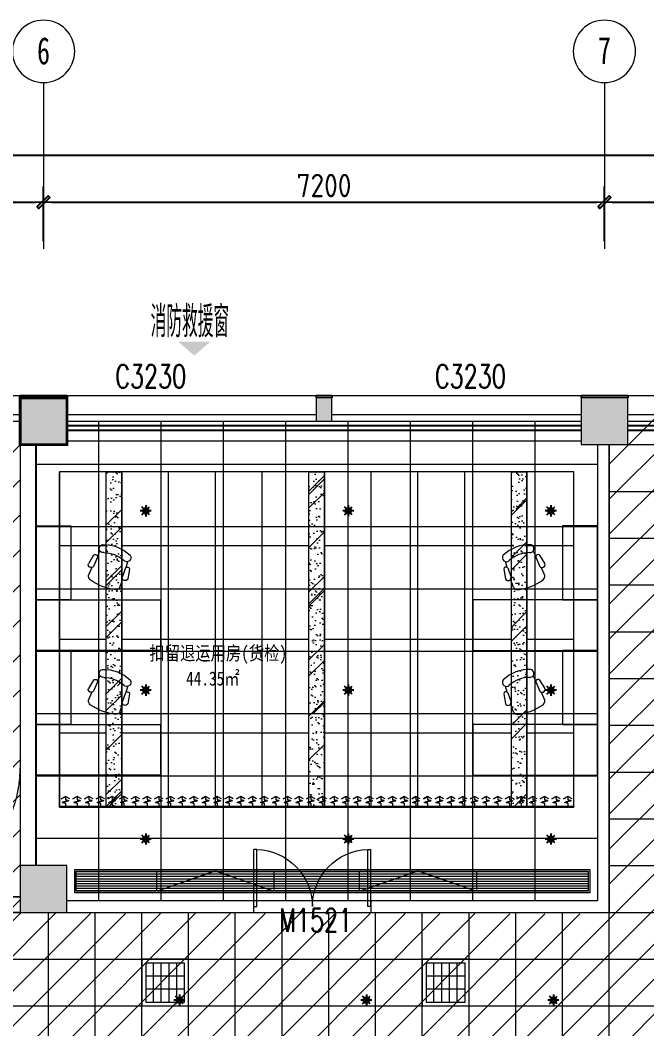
# Model space of a CAD drawing. Header units: millimetres. Extents: x 33621 to 401573, y -91663 to 133135.
# Drawn here: x 203757 to 211801, y 50552 to 63489 of the extents above; entities that cross this region are included whole.
import ezdxf
from ezdxf.enums import TextEntityAlignment as Align

# ---------------------------------------------------------------- set-up
doc = ezdxf.new("R2010")
doc.units = ezdxf.units.MM
doc.header["$LTSCALE"] = 10
doc.linetypes.add('DASH', pattern=[0.35, 0.25, -0.1])
doc.layers.get('0').update_dxf_attribs({"color": 253})
doc.layers.get('Defpoints').update_dxf_attribs({"color": 250})
for name, color, linetype in [('3', 253, 'Continuous'), ('Dim【尺寸标注】', 253, 'Continuous'), ('EQUIP_喷头', 253, 'Continuous'), ('PUB_DIM', 253, 'Continuous'), ('SURFACE', 253, 'Continuous'), ('Wall Solid【墙柱填充】', 253, 'Continuous'), ('WINDOW_TEXT', 253, 'Continuous'), ('柱', 253, 'Continuous')]:
    doc.layers.add(name, color=color, linetype=linetype)
for name, color, linetype, lineweight in [('AXIS【轴号】', 253, 'Continuous', 0), ('COLUMN', 253, 'Continuous', 0), ('DOOR【门】', 253, 'Continuous', 0), ('DS-4BS-FINISH【墙完成线】', 253, 'Continuous', 0), ('FC-FLOOR【地材分格】', 253, 'Continuous', 0), ('FF-FURN【成品家私】', 253, 'Continuous', 0), ('PUB_HATCH', 253, 'Continuous', 0), ('RC-FCU【空调设备】', 253, 'Continuous', 0), ('RC-FIN【天花轮廓线】', 253, 'Continuous', 0), ('RC-LIGHT【天花灯具】', 253, 'Continuous', 0), ('RC-STR【天花细线】', 253, 'Continuous', 0), ('RC-Text【天花文字】', 253, 'Continuous', 0), ('STAIR', 253, 'Continuous', 0), ('TXT【平面空间文字】', 253, 'Continuous', 0), ('WALL', 253, 'Continuous', 0), ('Wall【墙体】', 253, 'Continuous', 0), ('WINDOW', 253, 'Continuous', 0), ('Xline【辅助线】', 253, 'Continuous', 0)]:
    doc.layers.add(name, color=color, linetype=linetype, lineweight=lineweight)
doc.styles.add('_TCH_WINDOW', font='SIMPLEX', dxfattribs={"bigfont": 'GBCBIG'})
doc.styles.add('CCD_DIM', font='ARCHS.SHX')
doc.styles.add('DIM_FONT', font='SIMPLEX', dxfattribs={"width": 0.7, "bigfont": 'GBCBIG'})
doc.styles.add('宋体', font='', dxfattribs={"width": 0.7})
doc.styles.add('文字', font='')
doc.styles.get('宋体').set_extended_font_data('SimSun')
doc.styles.get('文字').set_extended_font_data('SimSun')
doc.dimstyles.new('ZL_1：100', dxfattribs={"dimtxt": 3, "dimasz": 1, "dimexe": 2, "dimexo": 2, "dimgap": 0.6, "dimtad": 1, "dimdec": 0, "dimrnd": 5, "dimdsep": 46, "dimtxsty": 'CCD_DIM', "dimblk": 'WS-cj', "dimblk1": 'WS-cj', "dimblk2": 'WS-cj', "dimcen": 1, "dimclrd": 44, "dimclre": 44, "dimclrt": 2, "dimadec": 0, "dimazin": 2, "dimtfac": 1, "dimtdec": 0, "dimtix": 1, "dimtmove": 2, "dimatfit": 3, "dimldrblk": 'hl_arrow2', "dimfxl": 5, "dimfxlon": 1, "dimarcsym": 0})

# ---------------------------------------------------------------- blocks, each defined once
blk = doc.blocks.new('AB18C')
for p, q in [((-0.616, 0.457), (-0.382, 0.5)), ((-0.627, 0.366), (-0.767, 0.352)), ((-0.608, 0.359), (-0.369, 0.366)), ((-0.128, 0.399), (-0.323, 0.394)), ((-0.627, -0.366), (-0.767, -0.352)), ((-0.616, -0.457), (-0.382, -0.5)), ((-0.608, -0.359), (-0.369, -0.366)), ((-0.128, -0.399), (-0.323, -0.394))]:
    blk.add_line(p, q)
for centre, radius, start, end in [((-0.386, 0.432), 0.0681, 284.0068, 86.4868), ((-0.094, 0), 0.906, 157.2611, 202.7389), ((-0.847, 0.3), 0.0961, 330.3175, 148.735), ((-0.08, 0), 0.729, 159.7134, 200.2866), ((-0.597, 0.41), 0.0516, 112.2235, 257.7173), ((-0.161, 0.273), 0.13, 22.4327, 75.4917), ((-1.312, 0), 1.312, 345.758, 14.242), ((-0.847, -0.3), 0.0961, 211.265, 29.6825), ((-0.597, -0.41), 0.0516, 102.2827, 247.7765), ((-0.386, -0.432), 0.0681, 273.5132, 75.9932), ((-0.161, -0.273), 0.13, 284.5083, 337.5673)]:
    blk.add_arc(centre, radius, start, end)
blk = doc.blocks.new('ZL_05274303')
at = {"ltscale": 1000}
for points in [[(-900, 0), (700, 0), (700, -650), (-900, -650)], [(250, -1600), (250, -650), (700, -650), (700, -1600)]]:
    blk.add_lwpolyline(points, close=True, dxfattribs=at)
at = {"layer": 'FF-FURN【成品家私】', "xscale": -540, "yscale": 540, "zscale": 540, "rotation": 248.9333185298564}
blk.add_blockref('AB18C', (-154, -823), dxfattribs=at)
blk = doc.blocks.new('$WINLIB2D$00000004')
for p, q in [((-0.5, 0.5), (0.5, 0.5)), ((-0.5, 0.5), (-0.5, -0.5)), ((0.5, -0.5), (0.5, 0.5)), ((-0.5, 0.2406), (0.5, 0.2406)), ((-0.5, -0.5), (0.5, -0.5))]:
    blk.add_line(p, q)
blk = doc.blocks.new('*U186')
for p, q in [((0, -12), (0, 0)), ((0, 0), (6600, 0)), ((6600, 0), (6600, -12)), ((6600, -12), (0, -12)), ((20, -105), (75, -136)), ((75, -49), (75, -12)), ((75, -136), (75, -93)), ((130, -105), (75, -136)), ((75, -136), (130, -105)), ((170, -105), (225, -136)), ((225, -49), (225, -12)), ((225, -136), (225, -93)), ((280, -105), (225, -136)), ((225, -136), (280, -105)), ((320, -105), (375, -136)), ((375, -49), (375, -12)), ((375, -136), (375, -93)), ((430, -105), (375, -136)), ((375, -136), (430, -105)), ((470, -105), (525, -136)), ((525, -49), (525, -12)), ((525, -136), (525, -93)), ((580, -105), (525, -136)), ((525, -136), (580, -105)), ((620, -105), (675, -136)), ((675, -49), (675, -12)), ((675, -136), (675, -93)), ((730, -105), (675, -136)), ((675, -136), (730, -105)), ((770, -105), (825, -136)), ((825, -49), (825, -12)), ((825, -136), (825, -93)), ((880, -105), (825, -136)), ((825, -136), (880, -105)), ((920, -105), (975, -136)), ((975, -49), (975, -12)), ((975, -136), (975, -93)), ((1030, -105), (975, -136)), ((975, -136), (1030, -105)), ((1070, -105), (1125, -136)), ((1125, -49), (1125, -12)), ((1125, -136), (1125, -93)), ((1180, -105), (1125, -136)), ((1125, -136), (1180, -105)), ((1220, -105), (1275, -136)), ((1275, -49), (1275, -12)), ((1275, -136), (1275, -93)), ((1330, -105), (1275, -136)), ((1275, -136), (1330, -105)), ((1370, -105), (1425, -136)), ((1425, -49), (1425, -12)), ((1425, -136), (1425, -93)), ((1480, -105), (1425, -136)), ((1425, -136), (1480, -105)), ((1520, -105), (1575, -136)), ((1575, -49), (1575, -12)), ((1575, -136), (1575, -93)), ((1630, -105), (1575, -136)), ((1575, -136), (1630, -105)), ((1670, -105), (1725, -136)), ((1725, -49), (1725, -12)), ((1725, -136), (1725, -93)), ((1780, -105), (1725, -136)), ((1725, -136), (1780, -105)), ((1820, -105), (1875, -136)), ((1875, -49), (1875, -12)), ((1875, -136), (1875, -93)), ((1930, -105), (1875, -136)), ((1875, -136), (1930, -105)), ((1970, -105), (2025, -136)), ((2025, -49), (2025, -12)), ((2025, -136), (2025, -93)), ((2080, -105), (2025, -136)), ((2025, -136), (2080, -105)), ((2120, -105), (2175, -136)), ((2175, -49), (2175, -12)), ((2175, -136), (2175, -93)), ((2230, -105), (2175, -136)), ((2175, -136), (2230, -105)), ((2270, -105), (2325, -136)), ((2325, -49), (2325, -12)), ((2325, -136), (2325, -93)), ((2380, -105), (2325, -136)), ((2325, -136), (2380, -105)), ((2420, -105), (2475, -136)), ((2475, -49), (2475, -12)), ((2475, -136), (2475, -93)), ((2530, -105), (2475, -136)), ((2475, -136), (2530, -105)), ((2570, -105), (2625, -136)), ((2625, -49), (2625, -12)), ((2625, -136), (2625, -93)), ((2680, -105), (2625, -136)), ((2625, -136), (2680, -105)), ((2720, -105), (2775, -136)), ((2775, -49), (2775, -12)), ((2775, -136), (2775, -93)), ((2830, -105), (2775, -136)), ((2775, -136), (2830, -105)), ((2870, -105), (2925, -136)), ((2925, -49), (2925, -12)), ((2925, -136), (2925, -93)), ((2980, -105), (2925, -136)), ((2925, -136), (2980, -105)), ((3020, -105), (3075, -136)), ((3075, -49), (3075, -12)), ((3075, -136), (3075, -93)), ((3130, -105), (3075, -136)), ((3075, -136), (3130, -105)), ((3170, -105), (3225, -136)), ((3225, -49), (3225, -12)), ((3225, -136), (3225, -93)), ((3280, -105), (3225, -136)), ((3225, -136), (3280, -105)), ((3320, -105), (3375, -136)), ((3375, -49), (3375, -12)), ((3375, -136), (3375, -93)), ((3430, -105), (3375, -136)), ((3375, -136), (3430, -105)), ((3470, -105), (3525, -136)), ((3525, -49), (3525, -12)), ((3525, -136), (3525, -93)), ((3580, -105), (3525, -136)), ((3525, -136), (3580, -105)), ((3620, -105), (3675, -136)), ((3675, -49), (3675, -12)), ((3675, -136), (3675, -93)), ((3730, -105), (3675, -136)), ((3675, -136), (3730, -105)), ((3770, -105), (3825, -136)), ((3825, -49), (3825, -12)), ((3825, -136), (3825, -93)), ((3880, -105), (3825, -136)), ((3825, -136), (3880, -105)), ((3920, -105), (3975, -136)), ((3975, -49), (3975, -12)), ((3975, -136), (3975, -93)), ((4030, -105), (3975, -136)), ((3975, -136), (4030, -105)), ((4070, -105), (4125, -136)), ((4125, -49), (4125, -12)), ((4125, -136), (4125, -93)), ((4180, -105), (4125, -136)), ((4125, -136), (4180, -105)), ((4220, -105), (4275, -136)), ((4275, -49), (4275, -12)), ((4275, -136), (4275, -93)), ((4330, -105), (4275, -136)), ((4275, -136), (4330, -105)), ((4370, -105), (4425, -136)), ((4425, -49), (4425, -12)), ((4425, -136), (4425, -93)), ((4480, -105), (4425, -136)), ((4425, -136), (4480, -105)), ((4520, -105), (4575, -136)), ((4575, -49), (4575, -12)), ((4575, -136), (4575, -93)), ((4630, -105), (4575, -136)), ((4575, -136), (4630, -105)), ((4670, -105), (4725, -136)), ((4725, -49), (4725, -12)), ((4725, -136), (4725, -93)), ((4780, -105), (4725, -136)), ((4725, -136), (4780, -105)), ((4820, -105), (4875, -136)), ((4875, -49), (4875, -12)), ((4875, -136), (4875, -93)), ((4930, -105), (4875, -136)), ((4875, -136), (4930, -105)), ((4970, -105), (5025, -136)), ((5025, -49), (5025, -12)), ((5025, -136), (5025, -93)), ((5080, -105), (5025, -136)), ((5025, -136), (5080, -105)), ((5120, -105), (5175, -136)), ((5175, -49), (5175, -12)), ((5175, -136), (5175, -93)), ((5230, -105), (5175, -136)), ((5175, -136), (5230, -105)), ((5270, -105), (5325, -136)), ((5325, -49), (5325, -12)), ((5325, -136), (5325, -93)), ((5380, -105), (5325, -136)), ((5325, -136), (5380, -105)), ((5420, -105), (5475, -136)), ((5475, -49), (5475, -12)), ((5475, -136), (5475, -93)), ((5530, -105), (5475, -136)), ((5475, -136), (5530, -105)), ((5570, -105), (5625, -136)), ((5625, -49), (5625, -12)), ((5625, -136), (5625, -93)), ((5680, -105), (5625, -136)), ((5625, -136), (5680, -105)), ((5720, -105), (5775, -136)), ((5775, -49), (5775, -12)), ((5775, -136), (5775, -93)), ((5830, -105), (5775, -136)), ((5775, -136), (5830, -105)), ((5870, -105), (5925, -136)), ((5925, -49), (5925, -12)), ((5925, -136), (5925, -93)), ((5980, -105), (5925, -136)), ((5925, -136), (5980, -105)), ((6020, -105), (6075, -136)), ((6075, -49), (6075, -12)), ((6075, -136), (6075, -93)), ((6130, -105), (6075, -136)), ((6075, -136), (6130, -105)), ((6170, -105), (6225, -136)), ((6225, -49), (6225, -12)), ((6225, -136), (6225, -93)), ((6280, -105), (6225, -136)), ((6225, -136), (6280, -105)), ((6320, -105), (6375, -136)), ((6375, -49), (6375, -12)), ((6375, -136), (6375, -93)), ((6430, -105), (6375, -136)), ((6375, -136), (6430, -105)), ((6470, -105), (6525, -136)), ((6470, -105), (6525, -136)), ((6525, -49), (6525, -12)), ((6525, -49), (6525, -12)), ((6525, -136), (6525, -93)), ((6525, -136), (6525, -93)), ((6580, -105), (6525, -136)), ((6525, -136), (6580, -105)), ((6580, -105), (6525, -136)), ((6525, -136), (6580, -105))]:
    blk.add_line(p, q)
at = {"extrusion": (0, 0, -1)}
for centre, major_axis, start_param, end_param in [((40, -82), (3.69, -3.69), 1.137309, 3.57508), ((73, -171), (-70.4, -70.4), 2.004284, 2.381239), ((73, 6), (70.4, -70.4), 0.760354, 1.137309), ((77, -149), (-70.4, -70.4), 2.33115, 2.708105), ((77, 28), (70.4, -70.4), 0.433488, 0.810442), ((110, -60), (3.69, -3.69), 4.278901, 6.716673), ((190, -82), (3.69, -3.69), 1.137309, 3.57508), ((223, -171), (-70.4, -70.4), 2.004284, 2.381239), ((223, 6), (70.4, -70.4), 0.760354, 1.137309), ((227, -149), (-70.4, -70.4), 2.33115, 2.708105), ((227, 28), (70.4, -70.4), 0.433488, 0.810442), ((260, -60), (3.69, -3.69), 4.278901, 6.716673), ((340, -82), (3.69, -3.69), 1.137309, 3.57508), ((373, -171), (-70.4, -70.4), 2.004284, 2.381239), ((373, 6), (70.4, -70.4), 0.760354, 1.137309), ((377, -149), (-70.4, -70.4), 2.33115, 2.708105), ((377, 28), (70.4, -70.4), 0.433488, 0.810442), ((410, -60), (3.69, -3.69), 4.278901, 6.716673), ((490, -82), (3.69, -3.69), 1.137309, 3.57508), ((523, -171), (-70.4, -70.4), 2.004284, 2.381239), ((523, 6), (70.4, -70.4), 0.760354, 1.137309), ((527, -149), (-70.4, -70.4), 2.33115, 2.708105), ((527, 28), (70.4, -70.4), 0.433488, 0.810442), ((560, -60), (3.69, -3.69), 4.278901, 6.716673), ((640, -82), (3.69, -3.69), 1.137309, 3.57508), ((673, -171), (-70.4, -70.4), 2.004284, 2.381239), ((673, 6), (70.4, -70.4), 0.760354, 1.137309), ((677, -149), (-70.4, -70.4), 2.33115, 2.708105), ((677, 28), (70.4, -70.4), 0.433488, 0.810442), ((710, -60), (3.69, -3.69), 4.278901, 6.716673), ((790, -82), (3.69, -3.69), 1.137309, 3.57508), ((823, -171), (-70.4, -70.4), 2.004284, 2.381239), ((823, 6), (70.4, -70.4), 0.760354, 1.137309), ((827, -149), (-70.4, -70.4), 2.33115, 2.708105), ((827, 28), (70.4, -70.4), 0.433488, 0.810442), ((860, -60), (3.69, -3.69), 4.278901, 6.716673), ((940, -82), (3.69, -3.69), 1.137309, 3.57508), ((973, -171), (-70.4, -70.4), 2.004284, 2.381239), ((973, 6), (70.4, -70.4), 0.760354, 1.137309), ((977, -149), (-70.4, -70.4), 2.33115, 2.708105), ((977, 28), (70.4, -70.4), 0.433488, 0.810442), ((1010, -60), (3.69, -3.69), 4.278901, 6.716673), ((1090, -82), (3.69, -3.69), 1.137309, 3.57508), ((1123, -171), (-70.4, -70.4), 2.004284, 2.381239), ((1123, 6), (70.4, -70.4), 0.760354, 1.137309), ((1127, -149), (-70.4, -70.4), 2.33115, 2.708105), ((1127, 28), (70.4, -70.4), 0.433488, 0.810442), ((1160, -60), (3.69, -3.69), 4.278901, 6.716673), ((1240, -82), (3.69, -3.69), 1.137309, 3.57508), ((1273, -171), (-70.4, -70.4), 2.004284, 2.381239), ((1273, 6), (70.4, -70.4), 0.760354, 1.137309), ((1277, -149), (-70.4, -70.4), 2.33115, 2.708105), ((1277, 28), (70.4, -70.4), 0.433488, 0.810442), ((1310, -60), (3.69, -3.69), 4.278901, 6.716673), ((1390, -82), (3.69, -3.69), 1.137309, 3.57508), ((1423, -171), (-70.4, -70.4), 2.004284, 2.381239), ((1423, 6), (70.4, -70.4), 0.760354, 1.137309), ((1427, -149), (-70.4, -70.4), 2.33115, 2.708105), ((1427, 28), (70.4, -70.4), 0.433488, 0.810442), ((1460, -60), (3.69, -3.69), 4.278901, 6.716673), ((1540, -82), (3.69, -3.69), 1.137309, 3.57508), ((1573, -171), (-70.4, -70.4), 2.004284, 2.381239), ((1573, 6), (70.4, -70.4), 0.760354, 1.137309), ((1577, -149), (-70.4, -70.4), 2.33115, 2.708105), ((1577, 28), (70.4, -70.4), 0.433488, 0.810442), ((1610, -60), (3.69, -3.69), 4.278901, 6.716673), ((1690, -82), (3.69, -3.69), 1.137309, 3.57508), ((1723, -171), (-70.4, -70.4), 2.004284, 2.381239), ((1723, 6), (70.4, -70.4), 0.760354, 1.137309), ((1727, -149), (-70.4, -70.4), 2.33115, 2.708105), ((1727, 28), (70.4, -70.4), 0.433488, 0.810442), ((1760, -60), (3.69, -3.69), 4.278901, 6.716673), ((1840, -82), (3.69, -3.69), 1.137309, 3.57508), ((1873, -171), (-70.4, -70.4), 2.004284, 2.381239), ((1873, 6), (70.4, -70.4), 0.760354, 1.137309), ((1877, -149), (-70.4, -70.4), 2.33115, 2.708105), ((1877, 28), (70.4, -70.4), 0.433488, 0.810442), ((1910, -60), (3.69, -3.69), 4.278901, 6.716673), ((1990, -82), (3.69, -3.69), 1.137309, 3.57508), ((2023, -171), (-70.4, -70.4), 2.004284, 2.381239), ((2023, 6), (70.4, -70.4), 0.760354, 1.137309), ((2027, -149), (-70.4, -70.4), 2.33115, 2.708105), ((2027, 28), (70.4, -70.4), 0.433488, 0.810442), ((2060, -60), (3.69, -3.69), 4.278901, 6.716673), ((2140, -82), (3.69, -3.69), 1.137309, 3.57508), ((2173, -171), (-70.4, -70.4), 2.004284, 2.381239), ((2173, 6), (70.4, -70.4), 0.760354, 1.137309), ((2177, -149), (-70.4, -70.4), 2.33115, 2.708105), ((2177, 28), (70.4, -70.4), 0.433488, 0.810442), ((2210, -60), (3.69, -3.69), 4.278901, 6.716673), ((2290, -82), (3.69, -3.69), 1.137309, 3.57508), ((2323, -171), (-70.4, -70.4), 2.004284, 2.381239), ((2323, 6), (70.4, -70.4), 0.760354, 1.137309), ((2327, -149), (-70.4, -70.4), 2.33115, 2.708105), ((2327, 28), (70.4, -70.4), 0.433488, 0.810442), ((2360, -60), (3.69, -3.69), 4.278901, 6.716673), ((2440, -82), (3.69, -3.69), 1.137309, 3.57508), ((2473, -171), (-70.4, -70.4), 2.004284, 2.381239), ((2473, 6), (70.4, -70.4), 0.760354, 1.137309), ((2477, -149), (-70.4, -70.4), 2.33115, 2.708105), ((2477, 28), (70.4, -70.4), 0.433488, 0.810442), ((2510, -60), (3.69, -3.69), 4.278901, 6.716673), ((2590, -82), (3.69, -3.69), 1.137309, 3.57508), ((2623, -171), (-70.4, -70.4), 2.004284, 2.381239), ((2623, 6), (70.4, -70.4), 0.760354, 1.137309), ((2627, -149), (-70.4, -70.4), 2.33115, 2.708105), ((2627, 28), (70.4, -70.4), 0.433488, 0.810442), ((2660, -60), (3.69, -3.69), 4.278901, 6.716673), ((2740, -82), (3.69, -3.69), 1.137309, 3.57508), ((2773, -171), (-70.4, -70.4), 2.004284, 2.381239), ((2773, 6), (70.4, -70.4), 0.760354, 1.137309), ((2777, -149), (-70.4, -70.4), 2.33115, 2.708105), ((2777, 28), (70.4, -70.4), 0.433488, 0.810442), ((2810, -60), (3.69, -3.69), 4.278901, 6.716673), ((2890, -82), (3.69, -3.69), 1.137309, 3.57508), ((2923, -171), (-70.4, -70.4), 2.004284, 2.381239), ((2923, 6), (70.4, -70.4), 0.760354, 1.137309), ((2927, -149), (-70.4, -70.4), 2.33115, 2.708105), ((2927, 28), (70.4, -70.4), 0.433488, 0.810442), ((2960, -60), (3.69, -3.69), 4.278901, 6.716673), ((3040, -82), (3.69, -3.69), 1.137309, 3.57508), ((3073, -171), (-70.4, -70.4), 2.004284, 2.381239), ((3073, 6), (70.4, -70.4), 0.760354, 1.137309), ((3077, -149), (-70.4, -70.4), 2.33115, 2.708105), ((3077, 28), (70.4, -70.4), 0.433488, 0.810442), ((3110, -60), (3.69, -3.69), 4.278901, 6.716673), ((3190, -82), (3.69, -3.69), 1.137309, 3.57508), ((3223, -171), (-70.4, -70.4), 2.004284, 2.381239), ((3223, 6), (70.4, -70.4), 0.760354, 1.137309), ((3227, -149), (-70.4, -70.4), 2.33115, 2.708105), ((3227, 28), (70.4, -70.4), 0.433488, 0.810442), ((3260, -60), (3.69, -3.69), 4.278901, 6.716673), ((3340, -82), (3.69, -3.69), 1.137309, 3.57508), ((3373, -171), (-70.4, -70.4), 2.004284, 2.381239), ((3373, 6), (70.4, -70.4), 0.760354, 1.137309), ((3377, -149), (-70.4, -70.4), 2.33115, 2.708105), ((3377, 28), (70.4, -70.4), 0.433488, 0.810442), ((3410, -60), (3.69, -3.69), 4.278901, 6.716673), ((3490, -82), (3.69, -3.69), 1.137309, 3.57508), ((3523, -171), (-70.4, -70.4), 2.004284, 2.381239), ((3523, 6), (70.4, -70.4), 0.760354, 1.137309), ((3527, -149), (-70.4, -70.4), 2.33115, 2.708105), ((3527, 28), (70.4, -70.4), 0.433488, 0.810442), ((3560, -60), (3.69, -3.69), 4.278901, 6.716673), ((3640, -82), (3.69, -3.69), 1.137309, 3.57508), ((3673, -171), (-70.4, -70.4), 2.004284, 2.381239), ((3673, 6), (70.4, -70.4), 0.760354, 1.137309), ((3677, -149), (-70.4, -70.4), 2.33115, 2.708105), ((3677, 28), (70.4, -70.4), 0.433488, 0.810442), ((3710, -60), (3.69, -3.69), 4.278901, 6.716673), ((3790, -82), (3.69, -3.69), 1.137309, 3.57508), ((3823, -171), (-70.4, -70.4), 2.004284, 2.381239), ((3823, 6), (70.4, -70.4), 0.760354, 1.137309), ((3827, -149), (-70.4, -70.4), 2.33115, 2.708105), ((3827, 28), (70.4, -70.4), 0.433488, 0.810442), ((3860, -60), (3.69, -3.69), 4.278901, 6.716673), ((3940, -82), (3.69, -3.69), 1.137309, 3.57508), ((3973, -171), (-70.4, -70.4), 2.004284, 2.381239), ((3973, 6), (70.4, -70.4), 0.760354, 1.137309), ((3977, -149), (-70.4, -70.4), 2.33115, 2.708105), ((3977, 28), (70.4, -70.4), 0.433488, 0.810442), ((4010, -60), (3.69, -3.69), 4.278901, 6.716673), ((4090, -82), (3.69, -3.69), 1.137309, 3.57508), ((4123, -171), (-70.4, -70.4), 2.004284, 2.381239), ((4123, 6), (70.4, -70.4), 0.760354, 1.137309), ((4127, -149), (-70.4, -70.4), 2.33115, 2.708105), ((4127, 28), (70.4, -70.4), 0.433488, 0.810442), ((4160, -60), (3.69, -3.69), 4.278901, 6.716673), ((4240, -82), (3.69, -3.69), 1.137309, 3.57508), ((4273, -171), (-70.4, -70.4), 2.004284, 2.381239), ((4273, 6), (70.4, -70.4), 0.760354, 1.137309), ((4277, -149), (-70.4, -70.4), 2.33115, 2.708105), ((4277, 28), (70.4, -70.4), 0.433488, 0.810442), ((4310, -60), (3.69, -3.69), 4.278901, 6.716673), ((4390, -82), (3.69, -3.69), 1.137309, 3.57508), ((4423, -171), (-70.4, -70.4), 2.004284, 2.381239), ((4423, 6), (70.4, -70.4), 0.760354, 1.137309), ((4427, -149), (-70.4, -70.4), 2.33115, 2.708105), ((4427, 28), (70.4, -70.4), 0.433488, 0.810442), ((4460, -60), (3.69, -3.69), 4.278901, 6.716673), ((4540, -82), (3.69, -3.69), 1.137309, 3.57508), ((4573, -171), (-70.4, -70.4), 2.004284, 2.381239), ((4573, 6), (70.4, -70.4), 0.760354, 1.137309), ((4577, -149), (-70.4, -70.4), 2.33115, 2.708105), ((4577, 28), (70.4, -70.4), 0.433488, 0.810442), ((4610, -60), (3.69, -3.69), 4.278901, 6.716673), ((4690, -82), (3.69, -3.69), 1.137309, 3.57508), ((4723, -171), (-70.4, -70.4), 2.004284, 2.381239), ((4723, 6), (70.4, -70.4), 0.760354, 1.137309), ((4727, -149), (-70.4, -70.4), 2.33115, 2.708105), ((4727, 28), (70.4, -70.4), 0.433488, 0.810442), ((4760, -60), (3.69, -3.69), 4.278901, 6.716673), ((4840, -82), (3.69, -3.69), 1.137309, 3.57508), ((4873, -171), (-70.4, -70.4), 2.004284, 2.381239), ((4873, 6), (70.4, -70.4), 0.760354, 1.137309), ((4877, -149), (-70.4, -70.4), 2.33115, 2.708105), ((4877, 28), (70.4, -70.4), 0.433488, 0.810442), ((4910, -60), (3.69, -3.69), 4.278901, 6.716673), ((4990, -82), (3.69, -3.69), 1.137309, 3.57508), ((5023, -171), (-70.4, -70.4), 2.004284, 2.381239), ((5023, 6), (70.4, -70.4), 0.760354, 1.137309), ((5027, -149), (-70.4, -70.4), 2.33115, 2.708105), ((5027, 28), (70.4, -70.4), 0.433488, 0.810442), ((5060, -60), (3.69, -3.69), 4.278901, 6.716673), ((5140, -82), (3.69, -3.69), 1.137309, 3.57508), ((5173, -171), (-70.4, -70.4), 2.004284, 2.381239), ((5173, 6), (70.4, -70.4), 0.760354, 1.137309), ((5177, -149), (-70.4, -70.4), 2.33115, 2.708105), ((5177, 28), (70.4, -70.4), 0.433488, 0.810442), ((5210, -60), (3.69, -3.69), 4.278901, 6.716673), ((5290, -82), (3.69, -3.69), 1.137309, 3.57508), ((5323, -171), (-70.4, -70.4), 2.004284, 2.381239), ((5323, 6), (70.4, -70.4), 0.760354, 1.137309), ((5327, -149), (-70.4, -70.4), 2.33115, 2.708105), ((5327, 28), (70.4, -70.4), 0.433488, 0.810442), ((5360, -60), (3.69, -3.69), 4.278901, 6.716673), ((5440, -82), (3.69, -3.69), 1.137309, 3.57508), ((5473, -171), (-70.4, -70.4), 2.004284, 2.381239), ((5473, 6), (70.4, -70.4), 0.760354, 1.137309), ((5477, -149), (-70.4, -70.4), 2.33115, 2.708105), ((5477, 28), (70.4, -70.4), 0.433488, 0.810442), ((5510, -60), (3.69, -3.69), 4.278901, 6.716673), ((5590, -82), (3.69, -3.69), 1.137309, 3.57508), ((5623, -171), (-70.4, -70.4), 2.004284, 2.381239), ((5623, 6), (70.4, -70.4), 0.760354, 1.137309), ((5627, -149), (-70.4, -70.4), 2.33115, 2.708105), ((5627, 28), (70.4, -70.4), 0.433488, 0.810442), ((5660, -60), (3.69, -3.69), 4.278901, 6.716673), ((5740, -82), (3.69, -3.69), 1.137309, 3.57508), ((5773, -171), (-70.4, -70.4), 2.004284, 2.381239), ((5773, 6), (70.4, -70.4), 0.760354, 1.137309), ((5777, -149), (-70.4, -70.4), 2.33115, 2.708105), ((5777, 28), (70.4, -70.4), 0.433488, 0.810442), ((5810, -60), (3.69, -3.69), 4.278901, 6.716673), ((5890, -82), (3.69, -3.69), 1.137309, 3.57508), ((5923, -171), (-70.4, -70.4), 2.004284, 2.381239), ((5923, 6), (70.4, -70.4), 0.760354, 1.137309), ((5927, -149), (-70.4, -70.4), 2.33115, 2.708105), ((5927, 28), (70.4, -70.4), 0.433488, 0.810442), ((5960, -60), (3.69, -3.69), 4.278901, 6.716673), ((6040, -82), (3.69, -3.69), 1.137309, 3.57508), ((6073, -171), (-70.4, -70.4), 2.004284, 2.381239), ((6073, 6), (70.4, -70.4), 0.760354, 1.137309), ((6077, -149), (-70.4, -70.4), 2.33115, 2.708105), ((6077, 28), (70.4, -70.4), 0.433488, 0.810442), ((6110, -60), (3.69, -3.69), 4.278901, 6.716673), ((6190, -82), (3.69, -3.69), 1.137309, 3.57508), ((6223, -171), (-70.4, -70.4), 2.004284, 2.381239), ((6223, 6), (70.4, -70.4), 0.760354, 1.137309), ((6227, -149), (-70.4, -70.4), 2.33115, 2.708105), ((6227, 28), (70.4, -70.4), 0.433488, 0.810442), ((6260, -60), (3.69, -3.69), 4.278901, 6.716673), ((6340, -82), (3.69, -3.69), 1.137309, 3.57508), ((6373, -171), (-70.4, -70.4), 2.004284, 2.381239), ((6373, 6), (70.4, -70.4), 0.760354, 1.137309), ((6377, -149), (-70.4, -70.4), 2.33115, 2.708105), ((6377, 28), (70.4, -70.4), 0.433488, 0.810442), ((6410, -60), (3.69, -3.69), 4.278901, 6.716673), ((6490, -82), (3.69, -3.69), 1.137309, 3.57508), ((6490, -82), (3.69, -3.69), 1.137309, 3.57508), ((6523, -171), (-70.4, -70.4), 2.004284, 2.381239), ((6523, -171), (-70.4, -70.4), 2.004284, 2.381239), ((6523, 6), (70.4, -70.4), 0.760354, 1.137309), ((6523, 6), (70.4, -70.4), 0.760354, 1.137309), ((6527, -149), (-70.4, -70.4), 2.33115, 2.708105), ((6527, -149), (-70.4, -70.4), 2.33115, 2.708105), ((6527, 28), (70.4, -70.4), 0.433488, 0.810442), ((6527, 28), (70.4, -70.4), 0.433488, 0.810442), ((6560, -60), (3.69, -3.69), 4.278901, 6.716673), ((6560, -60), (3.69, -3.69), 4.278901, 6.716673)]:
    blk.add_ellipse(centre, major_axis=major_axis, ratio=1, start_param=start_param, end_param=end_param, dxfattribs=at)
blk = doc.blocks.new('ZL_0610160499')
at = {"layer": 'RC-LIGHT【天花灯具】'}
h = blk.add_hatch(dxfattribs=at)
h.set_pattern_fill('AR-RROOF', color=256, scale=30, angle=45, double=1)
h.set_pattern_definition([(45, (5487.5, -4650), (646.58, 1724.21), [11430, -1524, 3810, -762]), (45, (5934.7, -3664), (-1255.44, 177.81), [2286, -251.46, 4572, -571.5]), (45, (5298.9, -3922.6), (2440.834, 3162.846), [6096, -1066.8, 3048, -762])])
h.paths.add_polyline_path([(-100, -350), (100, -350), (100, -4650), (-100, -4650)])
h = blk.add_hatch(dxfattribs=at)
h.set_pattern_fill('AR-SAND', color=256, scale=3, double=1)
h.set_pattern_definition([(37.5, (-78202.17, -58045.26), (-4.8001, 146.82397), [0, -115.824, 0, -129.54, 0, -123.825]), (7.5, (-78202.17, -58045.26), (134.857, 215.04753), [0, -62.484, 0, -104.394, 0, -40.005]), (327.5, (-78295.9, -58045.26), (237.29771, 0.43116), [0, -38.1, 0, -137.16, 0, -179.07]), (317.5, (-78295.9, -58045.26), (229.06694, 66.8788), [0, -19.05, 0, -89.916, 0, -102.87])])
h.paths.add_polyline_path([(-100, -350), (100, -350), (100, -4650), (-100, -4650)])
blk.add_lwpolyline([(-100, -350), (100, -350), (100, -4650), (-100, -4650)], close=True, dxfattribs=at)
blk = doc.blocks.new('hl_Axis-A1')
at = {"color": 150, "ltscale": 2}
blk.add_line((21.33, 0), (0, 0), dxfattribs=at)
at = {"color": 150}
blk.add_circle((25.33, 0), 4, dxfattribs=at)
at = {"color": 50, "style": '宋体', "width": 0.7}
blk.add_attdef('轴号', text='', height=3.5, dxfattribs=at).set_placement((25.33, 0), align=Align.MIDDLE_CENTER)
blk = doc.blocks.new('WS-cj')
blk.add_hatch(color=2).paths.add_polyline_path([(0.59, 0.82), (-0.82, -0.59), (-0.59, -0.82), (0.82, 0.59)])
at = {"color": 2, "linetype": 'ByBlock', "lineweight": 0}
for p, q in [((-1.1, 0), (0, 0)), ((0, 0), (1.1, 0))]:
    blk.add_line(p, q, dxfattribs=at)
at = {"color": 2}
blk.add_lwpolyline([(0.59, 0.82), (-0.82, -0.59), (-0.59, -0.82), (0.82, 0.59)], close=True, dxfattribs=at)
blk = doc.blocks.new('*D264')
at = {"layer": 'Defpoints', "color": 0, "transparency": 16777216}
for p in [(-8462, 2411), (-15662, 1811), (-8462, 1811)]:
    blk.add_point(p, dxfattribs=at)
at = {"layer": 'Dim【尺寸标注】', "color": 44, "lineweight": -2, "transparency": 16777216}
for p, q in [((-15662, 1911), (-15662, 2611)), ((-8462, 1911), (-8462, 2611)), ((-15562, 2411), (-8562, 2411))]:
    blk.add_line(p, q, dxfattribs=at)
at = {"layer": 'Dim【尺寸标注】', "color": 44, "lineweight": -2, "transparency": 16777216, "xscale": 100, "yscale": 100, "zscale": 100, "rotation": 180}
blk.add_blockref('WS-cj', (-15662, 2411), dxfattribs=at)
at = {"layer": 'Dim【尺寸标注】', "color": 44, "lineweight": -2, "transparency": 16777216, "xscale": 100, "yscale": 100, "zscale": 100}
blk.add_blockref('WS-cj', (-8462, 2411), dxfattribs=at)
at = {"layer": 'Dim【尺寸标注】', "color": 2, "transparency": 16777216, "insert": (-12062, 2623), "char_height": 300, "attachment_point": 5, "style": 'CCD_DIM'}
blk.add_mtext('7200', dxfattribs=at)
blk = doc.blocks.new('hl_arrow2')
at = {"color": 2}
blk.add_line((0, 0), (-1, 0), dxfattribs=at)
blk.add_lwpolyline([(0, 0), (-1, -1), (-1, -1), (0, 0), (-1, 1), (-1, 1)], close=True, dxfattribs=at)
blk = doc.blocks.new('*D265')
at = {"layer": 'Defpoints', "color": 0, "transparency": 16777216}
for p in [(-1262, 2411), (-8462, 1811), (-1262, 1811)]:
    blk.add_point(p, dxfattribs=at)
at = {"layer": 'Dim【尺寸标注】', "color": 44, "lineweight": -2, "transparency": 16777216}
for p, q in [((-8462, 1911), (-8462, 2611)), ((-1262, 1911), (-1262, 2611)), ((-8362, 2411), (-1362, 2411))]:
    blk.add_line(p, q, dxfattribs=at)
at = {"layer": 'Dim【尺寸标注】', "color": 44, "lineweight": -2, "transparency": 16777216, "xscale": 100, "yscale": 100, "zscale": 100, "rotation": 180}
blk.add_blockref('WS-cj', (-8462, 2411), dxfattribs=at)
at = {"layer": 'Dim【尺寸标注】', "color": 44, "lineweight": -2, "transparency": 16777216, "xscale": 100, "yscale": 100, "zscale": 100}
blk.add_blockref('WS-cj', (-1262, 2411), dxfattribs=at)
at = {"layer": 'Dim【尺寸标注】', "color": 2, "transparency": 16777216, "insert": (-4862, 2623), "char_height": 300, "attachment_point": 5, "style": 'CCD_DIM'}
blk.add_mtext('7200', dxfattribs=at)
blk = doc.blocks.new('*D266')
at = {"layer": 'Defpoints', "color": 0, "transparency": 16777216}
for p in [(5938, 2411), (-1262, 1811), (5938, 1811)]:
    blk.add_point(p, dxfattribs=at)
at = {"layer": 'Dim【尺寸标注】', "color": 44, "lineweight": -2, "transparency": 16777216}
for p, q in [((-1262, 1911), (-1262, 2611)), ((5938, 1911), (5938, 2611)), ((-1162, 2411), (5838, 2411))]:
    blk.add_line(p, q, dxfattribs=at)
at = {"layer": 'Dim【尺寸标注】', "color": 44, "lineweight": -2, "transparency": 16777216, "xscale": 100, "yscale": 100, "zscale": 100, "rotation": 180}
blk.add_blockref('WS-cj', (-1262, 2411), dxfattribs=at)
at = {"layer": 'Dim【尺寸标注】', "color": 44, "lineweight": -2, "transparency": 16777216, "xscale": 100, "yscale": 100, "zscale": 100}
blk.add_blockref('WS-cj', (5938, 2411), dxfattribs=at)
at = {"layer": 'Dim【尺寸标注】', "color": 2, "transparency": 16777216, "insert": (2338, 2623), "char_height": 300, "attachment_point": 5, "style": 'CCD_DIM'}
blk.add_mtext('7200', dxfattribs=at)
blk = doc.blocks.new('*D273')
at = {"layer": 'Defpoints', "color": 0, "transparency": 16777216}
for p in [(49138, 3011), (-44462, 1811), (49138, 1811)]:
    blk.add_point(p, dxfattribs=at)
at = {"layer": 'Dim【尺寸标注】', "color": 44, "lineweight": -2, "transparency": 16777216}
for p, q in [((-44462, 2511), (-44462, 3211)), ((49138, 2511), (49138, 3211)), ((-44362, 3011), (49038, 3011))]:
    blk.add_line(p, q, dxfattribs=at)
at = {"layer": 'Dim【尺寸标注】', "color": 44, "lineweight": -2, "transparency": 16777216, "xscale": 100, "yscale": 100, "zscale": 100, "rotation": 180}
blk.add_blockref('WS-cj', (-44462, 3011), dxfattribs=at)
at = {"layer": 'Dim【尺寸标注】', "color": 44, "lineweight": -2, "transparency": 16777216, "xscale": 100, "yscale": 100, "zscale": 100}
blk.add_blockref('WS-cj', (49138, 3011), dxfattribs=at)
at = {"layer": 'Dim【尺寸标注】', "color": 2, "transparency": 16777216, "insert": (2338, 3217), "char_height": 300, "attachment_point": 5, "style": 'CCD_DIM'}
blk.add_mtext('93600', dxfattribs=at)
blk = doc.blocks.new('$DorLib2D$00000002')
for p, q in [((-0.5, 0), (-0.5, 0.4875)), ((-0.475, 0.4875), (-0.5, 0.4875)), ((-0.475, 0), (-0.475, 0.4875)), ((0.475, 0), (0.475, 0.4875)), ((0.475, 0.4875), (0.5, 0.4875)), ((0.5, 0), (0.5, 0.4875)), ((-0.5, 0), (-0.475, 0)), ((0.5, 0), (0.475, 0))]:
    blk.add_line(p, q)
at = {"lineweight": 13}
for centre, start, end in [((-0.4875, 0), 0, 88.53072), ((0.4875, 0), 91.46928, 180)]:
    blk.add_arc(centre, 0.4875, start, end, dxfattribs=at)
blk = doc.blocks.new('$TwtSys$00000125')
at = {"color": 9}
for p, q in [((0.57, 0), (-0.57, 0)), ((0.4, -0.4), (-0.4, 0.4)), ((-0.4, -0.4), (0.4, 0.4)), ((0, 0.57), (0, -0.57))]:
    blk.add_line(p, q, dxfattribs=at)
at = {"color": 8}
blk.add_circle((0, 0), 0.3, dxfattribs=at)
blk = doc.blocks.new('方形格栅灯盘')
at = {"color": 8, "ltscale": 11}
for p, q in [((-150, 50), (-150, 550)), ((-50, 50), (-50, 550)), ((50, 50), (50, 550)), ((150, 50), (150, 550))]:
    blk.add_line(p, q, dxfattribs=at)
at = {"ltscale": 11}
for points in [[(300, 600), (-300, 600), (-300, 0), (300, 0)], [(250, 550), (-250, 550), (-250, 50), (250, 50)]]:
    blk.add_lwpolyline(points, close=True, dxfattribs=at)
for points in [[(250, 383), (-250, 383)], [(250, 217), (-250, 217)]]:
    blk.add_lwpolyline(points, dxfattribs=at)
blk = doc.blocks.new('ZL_061117299')
at = {"layer": 'AXIS【轴号】'}
ref = blk.add_blockref('hl_Axis-A1', (-8462.3, 1810.8), dxfattribs=dict(at, xscale=-100, yscale=100, zscale=100, rotation=270))
ref.add_attrib('轴号', '6', dxfattribs={"layer": '0', "color": 2, "height": 350, "style": '宋体', "width": 0.7}).set_placement((-8462.3, 4351.9), align=Align.MIDDLE_CENTER)
ref = blk.add_blockref('hl_Axis-A1', (-1262.3, 1810.8), dxfattribs=dict(at, xscale=-100, yscale=100, zscale=100, rotation=270))
ref.add_attrib('轴号', '7', dxfattribs={"layer": '0', "color": 2, "height": 350, "style": '宋体', "width": 0.7}).set_placement((-1262.3, 4355.8), align=Align.MIDDLE_CENTER)
at = {"layer": 'Dim【尺寸标注】'}
for p1, p2, distance, picture, middle in [((-44462.3, 1810.8), (49137.7, 1810.8), 1200, '*D273', (2337.7, 3217)), ((-15662.3, 1810.8), (-8462.3, 1810.8), 600, '*D264', (-12062.3, 2623.3)), ((-8462.3, 1810.8), (-1262.3, 1810.8), 600, '*D265', (-4862.3, 2623.3)), ((-1262.3, 1810.8), (5937.7, 1810.8), 600, '*D266', (2337.7, 2623.3))]:
    dim = blk.add_aligned_dim(p1=p1, p2=p2, distance=distance, dimstyle='ZL_1：100', dxfattribs=at)
    dim.commit()
    dim.dimension.update_dxf_attribs({"geometry": picture, "text_midpoint": middle})

msp = doc.modelspace()

# ---------------------------------------------------------------- hatches: boundary and pattern name
at = {"layer": 'FC-FLOOR【地材分格】'}
h = msp.add_hatch(dxfattribs=at)
h.set_pattern_fill('_USER', color=256, scale=800, double=1, pattern_type=0)
h.set_pattern_definition([(0, (211168.1, 52195.3), (0, 800), []), (90, (211168.1, 52195.3), (-800, 5e-14), [])])
h.paths.add_polyline_path([(204356.7, 58345.3), (210956.7, 58345.3), (210956.7, 58045.3), (211168.1, 58045.3), (211168.1, 52195.3), (204356.7, 52195.3), (204356.7, 52645.3), (203956.7, 52645.3), (203956.7, 58045.3), (204356.7, 58045.3)])
at = {"layer": 'PUB_HATCH'}
for points in [[(203756.7, 58045.3), (204356.7, 58045.3), (204356.7, 58645.3), (203756.7, 58645.3)], [(207556.7, 58345.3), (207756.7, 58345.3), (207756.7, 58645.3), (207556.7, 58645.3)], [(210956.7, 58045.3), (211556.7, 58045.3), (211556.7, 58645.3), (210956.7, 58645.3)], [(203756.7, 52045.3), (204356.7, 52045.3), (204356.7, 52645.3), (203756.7, 52645.3)]]:
    msp.add_hatch(color=256, dxfattribs=at).paths.add_polyline_path(points)
at = {"layer": 'RC-FCU【空调设备】'}
h = msp.add_hatch(dxfattribs=at)
h.set_pattern_fill('_USER', color=8, scale=30, angle=180, pattern_type=0)
h.set_pattern_definition([(180, (6140208.68, 1250257.627), (-4e-15, -30), [])])
h.paths.add_polyline_path([(204476.7, 52575.3), (204476.7, 52315.3), (211048.1, 52315.3), (211048.1, 52575.3)])
at = {"layer": 'RC-STR【天花细线】'}
h = msp.add_hatch(dxfattribs=at)
h.set_pattern_fill('_USER', color=8, scale=600, double=1, pattern_type=0)
h.set_pattern_definition([(0, (211318.06, 52045.26), (0, 600), []), (90, (211318.06, 52045.26), (-600, 4e-14), [])])
h.paths.add_polyline_path([(211556.7, 58345.3), (218156.7, 58345.3), (218156.7, 52045.3), (232781.7, 52045.3), (232781.7, 50245.3), (232556.7, 50245.3), (232556.7, 49795.3), (225956.7, 49795.3), (225956.7, 50245.3), (225356.7, 50245.3), (225356.7, 49795.3), (218756.7, 49795.3), (218756.7, 50245.3), (218156.7, 50245.3), (218156.7, 49795.3), (211556.7, 49795.3), (211556.7, 50245.3), (210956.7, 50245.3), (210956.7, 49795.3), (204356.7, 49795.3), (204356.7, 50245.3), (203756.7, 50245.3), (203756.7, 49795.3), (197156.7, 49795.3), (197156.7, 50245.3), (196556.7, 50245.3), (196556.7, 49795.3), (189956.7, 49795.3), (189956.7, 50245.3), (189356.7, 50245.3), (189356.7, 49795.3), (182756.7, 49795.3), (182756.7, 50245.3), (182156.7, 50245.3), (182156.7, 49795.3), (175556.7, 49795.3), (175556.7, 50245.3), (174956.7, 50245.3), (174956.7, 49795.3), (168356.7, 49795.3), (168356.7, 52045.3), (211318.1, 52045.3), (211318.1, 58045.3), (211556.7, 58045.3)])
at = {"layer": 'Xline【辅助线】'}
h = msp.add_hatch(dxfattribs=at)
h.set_pattern_fill('ANSI31', color=256, scale=100)
h.set_pattern_definition([(45, (-172004.77, 84868.52), (-224.5064, 224.5064), [])])
h.paths.add_polyline_path([(232781.7, 58302.5), (211556.7, 58388.1), (211556.7, 58045.3), (211318.1, 58045.3), (211318.1, 52027.4), (168356.7, 52063.2), (168356.7, 49645.3), (167956.7, 49645.3), (167956.7, 42359.7), (232781.7, 42359.7)])
h = msp.add_hatch(dxfattribs=at)
h.set_pattern_fill('ANSI31', color=256, scale=100)
h.set_pattern_definition([(45, (268784, 9470.46), (-224.5064, 224.5064), [])])
h.paths.add_polyline_path([(203756.7, 58345.3), (200556.7, 58345.3), (200556.7, 52045.3), (203756.7, 52045.3)])

# ---------------------------------------------------------------- linework, layer by layer
at = {"layer": '3'}
for p, q in [((210956.7, 58285.3), (204356.7, 58285.3)), ((210956.7, 58225.3), (204356.7, 58225.3)), ((218156.7, 58285.3), (211556.7, 58285.3)), ((218156.7, 58225.3), (211556.7, 58225.3))]:
    msp.add_line(p, q, dxfattribs=at)
at = {"layer": 'COLUMN'}
for p, q in [((204356.7, 58645.3), (203756.7, 58645.3)), ((211556.7, 58645.3), (210956.7, 58645.3)), ((203756.7, 58345.3), (203756.7, 58045.3)), ((204356.7, 58045.3), (204356.7, 58345.3)), ((210956.7, 58345.3), (210956.7, 58045.3)), ((211556.7, 58045.3), (211556.7, 58345.3)), ((203756.7, 58045.3), (204356.7, 58045.3)), ((210956.7, 58045.3), (211556.7, 58045.3)), ((204356.7, 52645.3), (203756.7, 52645.3)), ((203756.7, 52645.3), (203756.7, 52045.3)), ((204356.7, 52045.3), (204356.7, 52645.3)), ((203756.7, 52045.3), (204356.7, 52045.3))]:
    msp.add_line(p, q, dxfattribs=at)
at = {"layer": 'DS-4BS-FINISH【墙完成线】'}
for points in [[(168356.7, 52045.3), (211318.1, 52045.3), (211318.1, 58045.3), (211556.7, 58045.3), (211556.7, 58345.3)], [(200556.7, 58345.3), (203756.7, 58345.3), (203756.7, 52245.3), (200956.7, 52245.3), (200956.7, 52645.3), (200556.7, 52645.3), (200556.7, 58345.3)], [(204356.7, 58345.3), (210956.7, 58345.3), (210956.7, 58045.3), (211168.1, 58045.3), (211168.1, 52195.3), (204356.7, 52195.3), (204356.7, 52645.3), (203956.7, 52645.3), (203956.7, 58045.3), (204356.7, 58045.3), (204356.7, 58345.3)], [(211556.7, 58345.3), (218156.7, 58345.3)]]:
    msp.add_lwpolyline(points, dxfattribs=at)
at = {"layer": 'RC-FCU【空调设备】'}
msp.add_lwpolyline([(211068.1, 52595.3), (211068.1, 52295.3), (204456.7, 52295.3), (204456.7, 52595.3)], close=True, dxfattribs=at)
at = {"layer": 'RC-FCU【空调设备】', "color": 8}
msp.add_lwpolyline([(211048.1, 52575.3), (211048.1, 52315.3), (204476.7, 52315.3), (204476.7, 52575.3)], close=True, dxfattribs=at)
at = {"layer": 'RC-FCU【空调设备】', "color": 8, "linetype": 'DASH'}
for points in [[(207012.4, 52575.3), (207012.4, 52315.3), (205512.4, 52315.3), (205512.4, 52575.3)], [(209612.4, 52575.3), (209612.4, 52315.3), (208112.4, 52315.3), (208112.4, 52575.3)]]:
    msp.add_lwpolyline(points, close=True, dxfattribs=at)
for points in [[(207012.4, 52315.3), (206262.4, 52575.3), (205512.4, 52315.3)], [(209612.4, 52315.3), (208862.4, 52575.3), (208112.4, 52315.3)]]:
    msp.add_lwpolyline(points, dxfattribs=at)
at = {"layer": 'RC-FIN【天花轮廓线】'}
msp.add_line((204356.7, 58095.3), (210956.7, 58095.3), dxfattribs=at)
msp.add_lwpolyline([(204262.4, 53395.3), (210862.4, 53395.3), (210862.4, 57695.3), (204262.4, 57695.3)], close=True, dxfattribs=at)
at = {"layer": 'RC-STR【天花细线】'}
for p, q in [((204262.4, 53395.3), (204262.4, 57695.3)), ((204862.4, 53395.3), (204862.4, 57695.3)), ((205062.4, 53395.3), (205062.4, 57695.3)), ((205662.4, 53395.3), (205662.4, 57695.3)), ((206262.4, 53395.3), (206262.4, 57695.3)), ((206862.4, 53395.3), (206862.4, 57695.3)), ((207462.4, 53395.3), (207462.4, 57695.3)), ((207662.4, 53395.3), (207662.4, 57695.3)), ((208262.4, 53395.3), (208262.4, 57695.3)), ((208862.4, 53395.3), (208862.4, 57695.3)), ((209462.4, 53395.3), (209462.4, 57695.3)), ((210062.4, 53395.3), (210062.4, 57695.3)), ((210262.4, 53395.3), (210262.4, 57695.3)), ((210862.4, 53395.3), (210862.4, 57695.3)), ((204862.4, 56745.3), (204262.4, 56745.3)), ((207462.4, 56745.3), (205062.4, 56745.3)), ((210062.4, 56745.3), (207662.4, 56745.3)), ((210862.4, 56745.3), (210262.4, 56745.3)), ((204862.4, 55545.3), (204262.4, 55545.3)), ((207462.4, 55545.3), (205062.4, 55545.3)), ((210062.4, 55545.3), (207662.4, 55545.3)), ((210862.4, 55545.3), (210262.4, 55545.3)), ((204862.4, 54345.3), (204262.4, 54345.3)), ((207462.4, 54345.3), (205062.4, 54345.3)), ((210062.4, 54345.3), (207662.4, 54345.3)), ((210862.4, 54345.3), (210262.4, 54345.3))]:
    msp.add_line(p, q, dxfattribs=at)
at = {"layer": 'STAIR', "linetype": 'DASH'}
msp.add_lwpolyline([(203756.7, 53895.3, -0.4236953), (202156.7, 52346.1, -0.4236953), (200556.7, 53895.3)], format="xyb", dxfattribs=at)
at = {"layer": 'SURFACE'}
for p, q in [((203756.7, 58675.3), (203756.7, 58645.3)), ((203756.7, 58675.3), (204056.7, 58675.3)), ((204056.7, 58675.3), (204356.7, 58675.3)), ((204356.7, 58675.3), (204356.7, 58645.3)), ((207556.7, 58675.3), (207556.7, 58645.3)), ((207556.7, 58675.3), (207756.7, 58675.3)), ((207756.7, 58675.3), (207756.7, 58645.3)), ((210956.7, 58675.3), (210956.7, 58645.3)), ((210956.7, 58675.3), (211256.7, 58675.3)), ((211256.7, 58675.3), (211556.7, 58675.3)), ((211556.7, 58675.3), (211556.7, 58645.3))]:
    msp.add_line(p, q, dxfattribs=at)
at = {"layer": 'WALL', "color": 9}
for p, q in [((207756.7, 58645.3), (207556.7, 58645.3)), ((207556.7, 58645.3), (207556.7, 58345.3)), ((207756.7, 58345.3), (207756.7, 58645.3)), ((207556.7, 58345.3), (207756.7, 58345.3)), ((203756.7, 58045.3), (203756.7, 52645.3)), ((203956.7, 58045.3), (203956.7, 52645.3)), ((211168.1, 58045.3), (211168.1, 52195.3)), ((211318.1, 58045.3), (211318.1, 52045.3)), ((203006.7, 52245.3), (203756.7, 52245.3)), ((206757.2, 52195.3), (204356.7, 52195.3)), ((211168.1, 52195.3), (208257.2, 52195.3)), ((203756.7, 52045.3), (203006.7, 52045.3)), ((204356.7, 52045.3), (206757.2, 52045.3)), ((208257.2, 52045.3), (211318.1, 52045.3))]:
    msp.add_line(p, q, dxfattribs=at)
at = {"layer": 'Wall Solid【墙柱填充】', "color": 1}
msp.add_solid([(206199.1, 59366.5), (205991.4, 59187.4), (205783.8, 59366.5), (205991.4, 59187.4)], dxfattribs=at)
at = {"layer": 'Wall【墙体】', "color": 9}
for p, q in [((206757.2, 52045.3), (206757.2, 52195.3)), ((208257.2, 52195.3), (208257.2, 52045.3))]:
    msp.add_line(p, q, dxfattribs=at)
at = {"layer": '柱', "const_width": 35}
msp.add_lwpolyline([(204356.7, 58045.3), (204356.7, 58645.3), (203756.7, 58645.3), (203756.7, 58045.3)], close=True, dxfattribs=at)

# ---------------------------------------------------------------- block references
at = {"layer": 'DOOR【门】'}
ref = msp.add_blockref('$DorLib2D$00000002', (207507.2, 52120.3), dxfattribs=dict(at, xscale=-1500, yscale=1500, zscale=-1500))
ref.add_attrib('A', 'M1521', (207082.2, 51796.5), dxfattribs={"layer": 'WINDOW_TEXT', "height": 297.5, "style": '_TCH_WINDOW', "width": 0.705882})
at = {"layer": 'EQUIP_喷头', "xscale": 125, "yscale": 125, "zscale": 125}
for p in [(205368.7, 57195.3), (207968.7, 57195.3), (210568.7, 57195.3), (205368.7, 54895.3), (207968.7, 54895.3), (210568.7, 54895.3), (205368.7, 52985.3), (207968.7, 52985.3), (210568.7, 52985.3), (205801, 50920.3), (208201, 50920.3), (210601, 50920.3)]:
    msp.add_blockref('$TwtSys$00000125', p, dxfattribs=at)
at = {"layer": 'FF-FURN【成品家私】', "rotation": 180}
for p in [(204656.7, 55403.1), (204656.7, 53803.1)]:
    msp.add_blockref('ZL_05274303', p, dxfattribs=at)
at = {"layer": 'FF-FURN【成品家私】', "xscale": -1, "rotation": 180}
for p in [(210468.1, 55403.1), (210468.1, 53803.1)]:
    msp.add_blockref('ZL_05274303', p, dxfattribs=at)
at = {"layer": 'PUB_DIM'}
msp.add_blockref('ZL_061117299', (212519, 58745.3), dxfattribs=at)
at = {"layer": 'RC-FCU【空调设备】', "ltscale": 10, "rotation": 180}
msp.add_blockref('*U186', (210862.4, 53395.3), dxfattribs=at)
at = {"layer": 'RC-LIGHT【天花灯具】'}
for name, p in [('ZL_0610160499', (204962.4, 58045.3)), ('ZL_0610160499', (207562.4, 58045.3)), ('ZL_0610160499', (210162.4, 58045.3)), ('方形格栅灯盘', (205618.1, 50845.3)), ('方形格栅灯盘', (209218.1, 50845.3))]:
    msp.add_blockref(name, p, dxfattribs=at)
at = {"layer": 'WINDOW'}
ref = msp.add_blockref('$WINLIB2D$00000004', (202156.7, 58510.3), dxfattribs=dict(at, xscale=3200, yscale=-330, zscale=3200))
ref.add_attrib('A', 'C3230', (201881.6, 58771.5), dxfattribs={"layer": 'WINDOW_TEXT', "height": 297.5, "style": '_TCH_WINDOW', "width": 0.705882})
ref = msp.add_blockref('$WINLIB2D$00000004', (205956.7, 58510.3), dxfattribs=dict(at, xscale=3200, yscale=-330, zscale=3200))
ref.add_attrib('A', 'C3230', (204978.3, 58771.5), dxfattribs={"layer": 'WINDOW_TEXT', "height": 297.5, "style": '_TCH_WINDOW', "width": 0.705882})
ref = msp.add_blockref('$WINLIB2D$00000004', (209356.7, 58510.3), dxfattribs=dict(at, xscale=3200, yscale=-330, zscale=3200))
ref.add_attrib('A', 'C3230', (209081.6, 58771.5), dxfattribs={"layer": 'WINDOW_TEXT', "height": 297.5, "style": '_TCH_WINDOW', "width": 0.705882})
ref = msp.add_blockref('$WINLIB2D$00000004', (213156.7, 58510.3), dxfattribs=dict(at, xscale=3200, yscale=-330, zscale=3200))
ref.add_attrib('A', 'C3230', (212178.3, 58771.5), dxfattribs={"layer": 'WINDOW_TEXT', "height": 297.5, "style": '_TCH_WINDOW', "width": 0.705882})

# ---------------------------------------------------------------- texts
at = {"layer": 'RC-Text【天花文字】', "style": '文字', "width": 0.8}
for s, p in [('扣留退运用房(货检)', (205415.6, 55280, 0)), ('44.35㎡', (205886.9, 54954.6))]:
    msp.add_text(s, height=180, dxfattribs=at).set_placement(p)
at = {"layer": 'TXT【平面空间文字】', "color": 1, "insert": (206439, 59822.3), "char_height": 400, "width": 7488.412, "attachment_point": 3, "style": 'DIM_FONT'}
msp.add_mtext('消防救援窗', dxfattribs=at)

doc.saveas('drawing.dxf')
